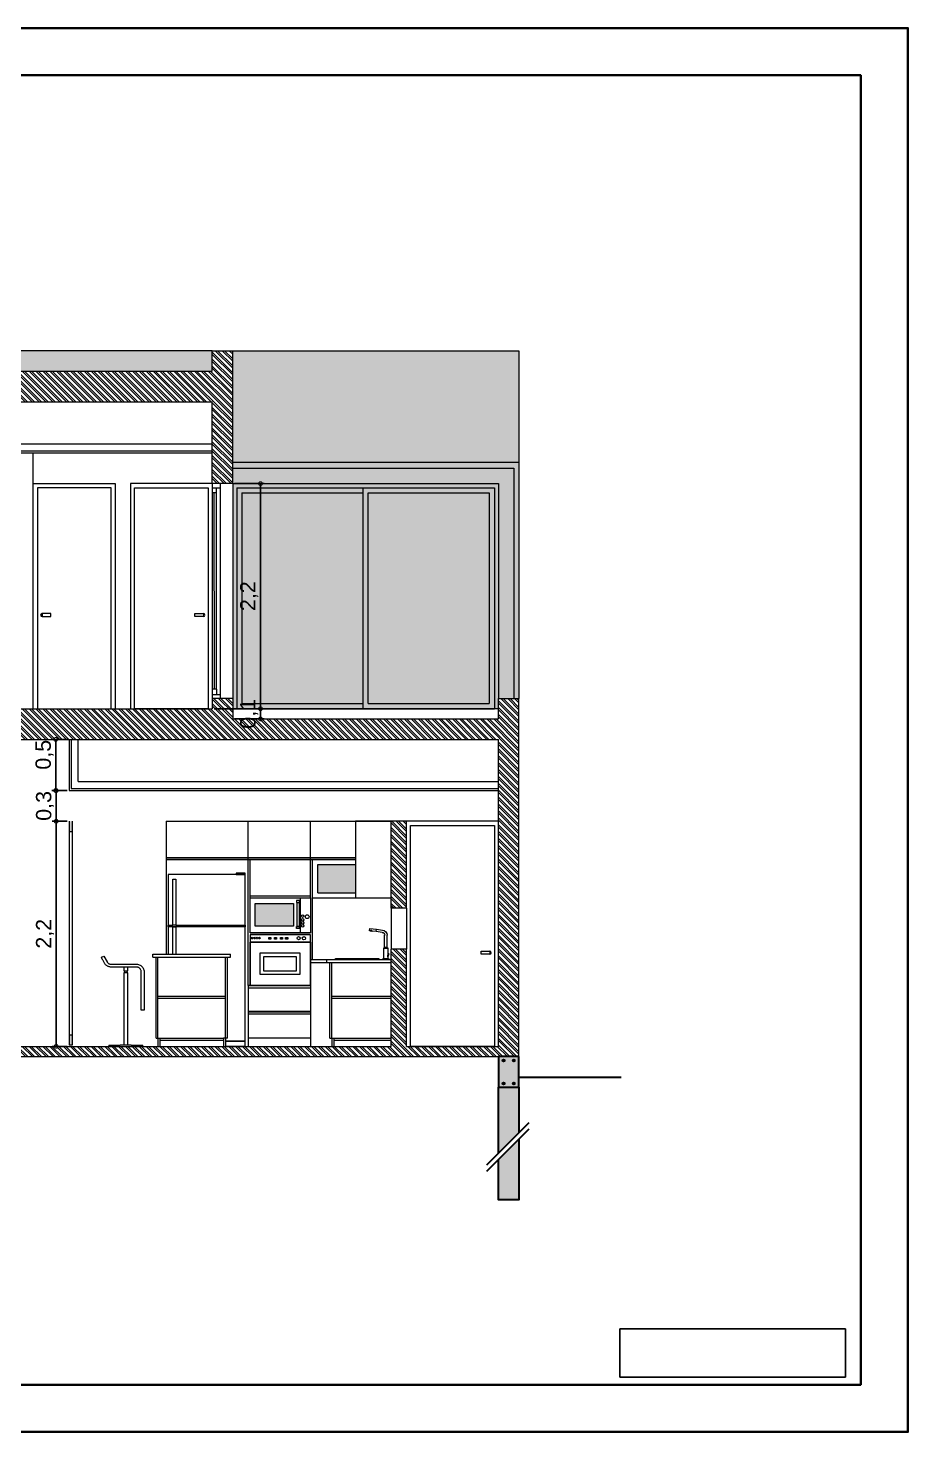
# Model space of a CAD drawing. Header units: millimetres. Extents: x 2502.5 to 2587.5, y 1451 to 1547.9.
# Drawn here: x 2561.3 to 2569.9, y 1506.12 to 1519.85 of the extents above; entities that cross this region are included whole.
import ezdxf
from ezdxf.lldxf.tags import DXFTag

# ---------------------------------------------------------------- set-up
doc = ezdxf.new("R2010")
doc.units = ezdxf.units.MM
for name, color, linetype, lineweight in [('0.09', 6, 'Continuous', 9), ('02_CIVIL_EXIST', 250, 'Continuous', 30), ('03_CIVIL EXIST A DECLARAR', 6, 'Continuous', 15), ('06_CIVIL VISTAS GRUESA', 14, 'Continuous', 15), ('07_CIVIL VISTAS MEDIA', 143, 'Continuous', 9), ('08_CIVIL VISTAS FINO', 253, 'Continuous', 5), ('11_HATCH', 8, 'Continuous', 9), ('13_COTAS', 8, 'Continuous', 9)]:
    doc.layers.add(name, color=color, linetype=linetype, lineweight=lineweight)
doc.layers.add('HATCH', color=251, linetype='Continuous')
doc.styles.add('Swis721 BT', font='swiss.ttf')
tags = doc.linetypes.add('CENTER2', pattern=[28.575, 19.05, -3.175, 3.175, -3.175]).pattern_tags.tags
tags[10:11] = [DXFTag(74, 4), DXFTag(75, 0), DXFTag(340, '0'), DXFTag(46, 0.0), DXFTag(50, 0.0), DXFTag(44, 0.0), DXFTag(45, 0.0)]
tags[8:9] = [DXFTag(74, 4), DXFTag(75, 0), DXFTag(340, '0'), DXFTag(46, 0.0), DXFTag(50, 0.0), DXFTag(44, 0.0), DXFTag(45, 0.0)]
tags[6:7] = [DXFTag(74, 4), DXFTag(75, 0), DXFTag(340, '0'), DXFTag(46, 0.0), DXFTag(50, 0.0), DXFTag(44, 0.0), DXFTag(45, 0.0)]
tags[4:5] = [DXFTag(74, 4), DXFTag(75, 0), DXFTag(340, '0'), DXFTag(46, 0.0), DXFTag(50, 0.0), DXFTag(44, 0.0), DXFTag(45, 0.0)]
doc.dimstyles.new('ISO-23', dxfattribs={"dimscale": 0.03, "dimtxt": 5, "dimasz": 2.5, "dimexe": 1.25, "dimexo": 0.625, "dimtad": 1, "dimtxsty": 'Swis721 BT', "dimblk": 'DOTSMALL', "dimcen": 2.5, "dimclrt": 150, "dimadec": 0, "dimazin": 0, "dimtfac": 1, "dimtmove": 0, "dimatfit": 3, "dimfxl": 0, "dimarcsym": 0})
picture_1 = doc.add_image_def('image1.png', size_in_pixel=(2031, 433))

# ---------------------------------------------------------------- blocks, each defined once
blk = doc.blocks.new('cl24-c')
for p, q in [((10.164, 1.207), (10.164, 1.243)), ((10.206, 1.243), (10.206, 1.207)), ((10.166, 1.206), (10.164, 1.207)), ((10.164, 1.185), (10.165, 1.185)), ((10.164, 0.481), (10.164, 1.185)), ((10.165, 1.185), (10.166, 1.185)), ((10.205, 1.206), (10.166, 1.206)), ((10.166, 1.185), (10.205, 1.185)), ((10.172, 1.185), (10.172, 1.206)), ((10.199, 1.206), (10.199, 1.185)), ((10.206, 1.207), (10.205, 1.206)), ((10.205, 1.185), (10.206, 1.184)), ((10.206, 1.207), (10.206, 1.207)), ((10.206, 1.184), (10.206, 0.481)), ((10.132, 0.479), (10.163, 0.479)), ((10.163, 0.479), (10.164, 0.481)), ((10.163, 0.479), (10.24, 0.479)), ((10.206, 0.481), (10.208, 0.479))]:
    blk.add_line(p, q)
blk.add_lwpolyline([(10.374, 1.258), (10.379, 1.262), (10.383, 1.266), (10.387, 1.271), (10.391, 1.276), (10.394, 1.281), (10.398, 1.289), (10.401, 1.295), (10.404, 1.301), (10.407, 1.306), (10.41, 1.311), (10.412, 1.316), (10.415, 1.321), (10.417, 1.324), (10.419, 1.328), (10.42, 1.331), (10.421, 1.333), (10.422, 1.335), (10.423, 1.336), (10.423, 1.336), (10.423, 1.338), (10.399, 1.351), (10.369, 1.294), (10.367, 1.291), (10.365, 1.288), (10.362, 1.285), (10.36, 1.283), (10.357, 1.28), (10.354, 1.278), (10.351, 1.276), (10.348, 1.275), (10.344, 1.273), (10.341, 1.272), (10.337, 1.271), (10.333, 1.271), (10.33, 1.271), (10.081, 1.271), (10.071, 1.27), (10.062, 1.269), (10.054, 1.266), (10.046, 1.262), (10.038, 1.257), (10.031, 1.252), (10.025, 1.246), (10.02, 1.239), (10.015, 1.231), (10.011, 1.223), (10.009, 1.215), (10.007, 1.206), (10.006, 1.196), (10.006, 0.884), (10.006, 0.82), (10.007, 0.82), (10.034, 0.82), (10.035, 0.82), (10.035, 0.884), (10.035, 1.196), (10.035, 1.202), (10.036, 1.208), (10.038, 1.213), (10.04, 1.218), (10.043, 1.223), (10.046, 1.227), (10.05, 1.231), (10.054, 1.234), (10.059, 1.237), (10.064, 1.239), (10.069, 1.241), (10.075, 1.242), (10.081, 1.243), (10.33, 1.243), (10.336, 1.243), (10.342, 1.244), (10.348, 1.245), (10.353, 1.247), (10.359, 1.249), (10.364, 1.251), (10.369, 1.254)], close=True)
for points in [[(10.351, 0.479), (10.352, 0.478), (10.352, 0.468), (10.351, 0.467), (10.02, 0.467), (10.019, 0.468), (10.019, 0.478), (10.02, 0.479)], [(10.132, 0.479), (10.02, 0.479)], [(10.351, 0.479), (10.24, 0.479)]]:
    blk.add_lwpolyline(points)
blk = doc.blocks.new('bn29-14')
at = {"linetype": 'Continuous'}
for p, q in [((3.022, 2.205), (2.964, 2.198)), ((3.087, 2.213), (3.022, 2.205)), ((3.025, 2.182), (3.022, 2.205)), ((3.025, 2.182), (3.022, 2.205)), ((3.09, 2.191), (3.088, 2.212)), ((2.919, 2.147), (2.919, 2.03)), ((2.942, 2.03), (2.942, 2.147)), ((2.967, 2.175), (3.025, 2.182)), ((3.025, 2.182), (3.063, 2.187)), ((3.063, 2.187), (3.063, 2.184)), ((3.063, 2.184), (3.064, 2.183)), ((3.064, 2.183), (3.082, 2.186)), ((3.076, 2.189), (3.07, 2.188)), ((3.07, 2.184), (3.07, 2.188)), ((3.076, 2.185), (3.076, 2.189)), ((3.082, 2.186), (3.083, 2.186)), ((3.083, 2.189), (3.09, 2.19)), ((3.083, 2.186), (3.083, 2.189)), ((2.904, 1.956), (2.91, 1.936)), ((2.91, 1.949), (2.908, 1.957)), ((2.95, 2.021), (2.91, 2.021)), ((2.91, 2.021), (2.91, 1.99)), ((2.91, 1.99), (2.91, 1.951)), ((2.91, 1.934), (2.91, 1.92)), ((2.915, 2.028), (2.915, 2.027)), ((2.915, 2.027), (2.915, 2.026)), ((2.915, 2.026), (2.915, 2.022)), ((2.945, 2.022), (2.915, 2.022)), ((2.945, 2.029), (2.916, 2.029)), ((2.916, 2.022), (2.916, 2.021)), ((2.942, 2.03), (2.919, 2.03)), ((2.92, 2.03), (2.919, 2.029)), ((2.919, 2.029), (2.919, 2.029)), ((2.942, 2.029), (2.941, 2.03)), ((2.942, 2.029), (2.942, 2.029)), ((2.945, 2.022), (2.945, 2.028)), ((2.945, 2.021), (2.945, 2.022)), ((2.95, 1.99), (2.95, 2.021)), ((2.95, 1.92), (2.95, 1.99)), ((2.9, 1.916), (2.9, 1.91)), ((2.9, 1.91), (2.96, 1.91)), ((2.96, 1.916), (2.901, 1.916)), ((2.905, 1.92), (2.905, 1.917)), ((2.955, 1.92), (2.906, 1.92)), ((2.955, 1.917), (2.955, 1.92)), ((2.96, 1.91), (2.96, 1.916))]:
    blk.add_line(p, q, dxfattribs=at)
at = {"linetype": 'CENTER2'}
blk.add_line((2.95, 1.91), (2.91, 1.91), dxfattribs=at)
at = {"linetype": 'Continuous'}
blk.add_circle((2.904, 1.961), 0.005, dxfattribs=at)
for centre, radius, start, end in [((2.97, 2.147), 0.0515, 97, 180), ((3.087, 2.212), 0.001, 7, 97), ((2.97, 2.147), 0.0285, 97, 180), ((3.089, 2.191), 0.001, 277, 7), ((2.701, 1.943), 0.21, 357.7926, 2.2075), ((2.916, 2.028), 0.0005, 90, 180), ((2.945, 2.028), 0.0005, 0, 90), ((2.901, 1.916), 0.0005, 90, 180), ((2.906, 1.92), 0.0005, 90, 180), ((2.905, 1.917), 0.0005, 270, 0), ((2.955, 1.92), 0.0005, 0, 90), ((2.956, 1.917), 0.0005, 180, 270), ((2.96, 1.916), 0.0005, 0, 90)]:
    blk.add_arc(centre, radius, start, end, dxfattribs=at)
blk.add_open_spline([(3.063, 2.187), (3.063, 2.187), (3.063, 2.187), (3.064, 2.188), (3.065, 2.189), (3.066, 2.19), (3.067, 2.191), (3.069, 2.193), (3.071, 2.194), (3.073, 2.194), (3.073, 2.194), (3.075, 2.194), (3.075, 2.193), (3.077, 2.193), (3.078, 2.192), (3.08, 2.191), (3.081, 2.19), (3.083, 2.189), (3.083, 2.189), (3.083, 2.189), (3.083, 2.189), (3.083, 2.189)], degree=3, knots=[0, 0, 0, 0, 0.0625, 0.0625, 0.125, 0.125, 0.1875, 0.1875, 0.25, 0.25, 0.28125, 0.28125, 0.3125, 0.3125, 0.375, 0.375, 0.4375, 0.4375, 0.5, 0.5, 0.5001802, 0.5001802, 0.5001802, 0.5001802], dxfattribs=at)
blk = doc.blocks.new('_DotSmall')
at = {"color": 0, "linetype": 'ByBlock', "const_width": 0.5}
blk.add_lwpolyline([(-0.0625, 0, 1), (0.0625, 0, 1)], format="xyb", close=True, dxfattribs=at)
blk = doc.blocks.new('*D237')
at = {"layer": '13_COTAS', "color": 0, "lineweight": -2}
for p, q in [((2561.68, 1512.093), (2561.534, 1512.093)), ((2561.572, 1512.093), (2561.572, 1509.893)), ((2561.68, 1509.893), (2561.534, 1509.893))]:
    blk.add_line(p, q, dxfattribs=at)
at = {"layer": 'Defpoints', "color": 0}
for p in [(2561.698, 1512.093), (2561.572, 1509.893), (2561.698, 1509.893)]:
    blk.add_point(p, dxfattribs=at)
at = {"layer": '13_COTAS', "color": 0, "lineweight": -2, "xscale": 0.075, "yscale": 0.075, "zscale": 0.075}
for p, rotation in [((2561.572, 1512.093), 90), ((2561.572, 1509.893), 270)]:
    blk.add_blockref('_DotSmall', p, dxfattribs=dict(at, rotation=rotation))
at = {"layer": '13_COTAS', "color": 150, "insert": (2561.463, 1510.993), "char_height": 0.15, "attachment_point": 5, "rotation": 90, "style": 'Swis721 BT'}
blk.add_mtext('2,2', dxfattribs=at)
blk = doc.blocks.new('*D238')
at = {"layer": '13_COTAS', "color": 0, "lineweight": -2}
for p, q in [((2561.68, 1512.893), (2561.53, 1512.893)), ((2561.567, 1512.393), (2561.567, 1512.893)), ((2561.68, 1512.393), (2561.53, 1512.393))]:
    blk.add_line(p, q, dxfattribs=at)
at = {"layer": 'Defpoints', "color": 0}
for p in [(2561.567, 1512.893), (2561.698, 1512.893), (2561.698, 1512.393)]:
    blk.add_point(p, dxfattribs=at)
at = {"layer": '13_COTAS', "color": 0, "lineweight": -2, "xscale": 0.075, "yscale": 0.075, "zscale": 0.075}
for p, rotation in [((2561.567, 1512.893), 90), ((2561.567, 1512.393), 270)]:
    blk.add_blockref('_DotSmall', p, dxfattribs=dict(at, rotation=rotation))
at = {"layer": '13_COTAS', "color": 150, "insert": (2561.458, 1512.743), "char_height": 0.15, "attachment_point": 5, "rotation": 90, "style": 'Swis721 BT'}
blk.add_mtext('0,5', dxfattribs=at)
blk = doc.blocks.new('*D304')
at = {"layer": '13_COTAS', "color": 0, "lineweight": -2}
for p, q in [((2561.68, 1512.393), (2561.534, 1512.393)), ((2561.572, 1512.093), (2561.572, 1512.393)), ((2561.68, 1512.093), (2561.534, 1512.093))]:
    blk.add_line(p, q, dxfattribs=at)
at = {"layer": 'Defpoints', "color": 0}
for p in [(2561.572, 1512.393), (2561.698, 1512.393), (2561.698, 1512.093)]:
    blk.add_point(p, dxfattribs=at)
at = {"layer": '13_COTAS', "color": 0, "lineweight": -2, "xscale": 0.075, "yscale": 0.075, "zscale": 0.075}
for p, rotation in [((2561.572, 1512.393), 90), ((2561.572, 1512.093), 270)]:
    blk.add_blockref('_DotSmall', p, dxfattribs=dict(at, rotation=rotation))
at = {"layer": '13_COTAS', "color": 150, "insert": (2561.463, 1512.243), "char_height": 0.15, "attachment_point": 5, "rotation": 90, "style": 'Swis721 BT'}
blk.add_mtext('0,3', dxfattribs=at)
blk = doc.blocks.new('*D306')
at = {"layer": '13_COTAS', "color": 0, "lineweight": -2}
for p, q in [((2563.117, 1513.193), (2563.607, 1513.193)), ((2563.317, 1513.093), (2563.607, 1513.093)), ((2563.57, 1513.193), (2563.57, 1513.093))]:
    blk.add_line(p, q, dxfattribs=at)
at = {"layer": 'Defpoints', "color": 0}
for p in [(2563.098, 1513.193), (2563.298, 1513.093), (2563.57, 1513.093)]:
    blk.add_point(p, dxfattribs=at)
at = {"layer": '13_COTAS', "color": 0, "lineweight": -2, "xscale": 0.075, "yscale": 0.075, "zscale": 0.075}
for p, rotation in [((2563.57, 1513.193), 90), ((2563.57, 1513.093), 270)]:
    blk.add_blockref('_DotSmall', p, dxfattribs=dict(at, rotation=rotation))
at = {"layer": '13_COTAS', "color": 150, "insert": (2563.46, 1513.143), "char_height": 0.15, "attachment_point": 5, "rotation": 90, "style": 'Swis721 BT'}
blk.add_mtext('0,1', dxfattribs=at)
blk = doc.blocks.new('*D307')
at = {"layer": '13_COTAS', "color": 0, "lineweight": -2}
for p, q in [((2563.317, 1515.393), (2563.607, 1515.393)), ((2563.57, 1513.193), (2563.57, 1515.393)), ((2563.357, 1513.193), (2563.607, 1513.193))]:
    blk.add_line(p, q, dxfattribs=at)
at = {"layer": 'Defpoints', "color": 0}
for p in [(2563.298, 1515.393), (2563.57, 1515.393), (2563.338, 1513.193)]:
    blk.add_point(p, dxfattribs=at)
at = {"layer": '13_COTAS', "color": 0, "lineweight": -2, "xscale": 0.075, "yscale": 0.075, "zscale": 0.075}
for p, rotation in [((2563.57, 1515.393), 90), ((2563.57, 1513.193), 270)]:
    blk.add_blockref('_DotSmall', p, dxfattribs=dict(at, rotation=rotation))
at = {"layer": '13_COTAS', "color": 150, "insert": (2563.46, 1514.293), "char_height": 0.15, "attachment_point": 5, "rotation": 90, "style": 'Swis721 BT'}
blk.add_mtext('2,2', dxfattribs=at)

msp = doc.modelspace()

# ---------------------------------------------------------------- hatches: boundary and pattern name
at = {"layer": '0.09'}
h = msp.add_hatch(dxfattribs=at)
h.set_pattern_fill('ANSI32', color=18, scale=0.005, angle=-90)
h.paths.add_polyline_path([(2563.298, 1516.692), (2563.098, 1516.692), (2563.098, 1516.493), (2555.298, 1516.493), (2555.298, 1516.693), (2555.098, 1516.693), (2555.098, 1509.793), (2555.298, 1509.793), (2565.898, 1509.793), (2566.098, 1509.793), (2566.098, 1513.293), (2565.898, 1513.293), (2565.898, 1513.093), (2563.298, 1513.093), (2563.298, 1513.293), (2563.098, 1513.293), (2563.098, 1513.193), (2558.298, 1513.193), (2558.298, 1512.893), (2565.898, 1512.893), (2565.898, 1509.893), (2564.998, 1509.893), (2564.998, 1510.843), (2564.848, 1510.843), (2564.848, 1509.893), (2555.298, 1509.893), (2555.298, 1512.893), (2555.298, 1516.193), (2563.098, 1516.193), (2563.098, 1515.393), (2563.298, 1515.393)])
h = msp.add_hatch(dxfattribs=at)
h.set_pattern_fill('ANSI32', color=18, scale=0.005, angle=-90)
h.paths.add_polyline_path([(2564.998, 1512.093), (2564.848, 1512.093), (2564.848, 1511.343), (2564.848, 1511.243), (2564.998, 1511.243)])
at = {"layer": '03_CIVIL EXIST A DECLARAR'}
h = msp.add_hatch(color=251, dxfattribs=at)
h.dxf.hatch_style = 1
h.paths.add_polyline_path([(2566.098, 1515.603), (2563.298, 1515.603), (2563.298, 1515.543), (2566.048, 1515.543), (2566.048, 1513.293), (2566.098, 1513.293)])
h = msp.add_hatch(color=251, dxfattribs=at)
h.dxf.hatch_style = 1
h.paths.add_polyline_path([(2563.388, 1515.303), (2564.573, 1515.303), (2564.573, 1515.353), (2563.338, 1515.353), (2563.338, 1513.193), (2564.573, 1513.193), (2564.573, 1513.243), (2563.388, 1513.243)], flags=17)
h.paths.add_polyline_path([(2565.858, 1515.353), (2564.573, 1515.353), (2564.573, 1515.303), (2564.573, 1513.193), (2565.858, 1513.193)], flags=17)
h.paths.add_polyline_path([(2565.808, 1515.303), (2565.808, 1513.243), (2564.623, 1513.243), (2564.623, 1515.303)], flags=16)
h.paths.add_polyline_path([(2565.898, 1515.393), (2563.298, 1515.393), (2563.298, 1513.293), (2563.298, 1513.193), (2563.338, 1513.193), (2563.338, 1515.353), (2565.858, 1515.353), (2565.858, 1513.193), (2565.898, 1513.193), (2565.898, 1513.293)])
h = msp.add_hatch(color=18, dxfattribs=at)
h.dxf.hatch_style = 1
h.paths.add_polyline_path([(2561.728, 1512.093), (2561.698, 1512.093), (2561.698, 1511.993), (2561.728, 1511.993)])
h.paths.add_polyline_path([(2561.728, 1510.003), (2561.698, 1510.003), (2561.698, 1509.903), (2561.728, 1509.903)])
at = {"layer": '07_CIVIL VISTAS MEDIA'}
h = msp.add_hatch(color=252, dxfattribs=at)
h.dxf.hatch_style = 1
h.paths.add_polyline_path([(2564.13, 1511.669), (2564.13, 1511.393), (2564.498, 1511.393), (2564.498, 1511.669)])
h = msp.add_hatch(color=252, dxfattribs=at)
h.dxf.hatch_style = 1
h.paths.add_polyline_path([(2563.519, 1511.289), (2563.519, 1511.067), (2563.893, 1511.067), (2563.893, 1511.289)])
at = {"layer": '11_HATCH'}
h = msp.add_hatch(color=143, dxfattribs=at)
h.dxf.hatch_style = 1
h.paths.add_polyline_path([(2564.623, 1513.243), (2565.808, 1513.243), (2565.808, 1515.303), (2564.623, 1515.303)])
h.paths.add_polyline_path([(2564.573, 1515.303), (2563.388, 1515.303), (2563.388, 1513.243), (2564.573, 1513.243)])
h.paths.add_polyline_path([(2567.607, 1512.979), (2567.607, 1513.341), (2567.282, 1513.341), (2567.282, 1512.979)], flags=9)
h.paths.add_polyline_path([(2567.607, 1514.113), (2567.607, 1514.474), (2567.282, 1514.474), (2567.282, 1514.113)], flags=9)
at = {"layer": '13_COTAS'}
h = msp.add_hatch(color=250, dxfattribs=at)
h.dxf.hatch_style = 1
h.paths.add_polyline_path([(2566.098, 1509.793), (2565.898, 1509.793), (2565.898, 1509.493), (2566.098, 1509.493)])
h.paths.add_polyline_path([(2566.058, 1509.53, -1), (2566.038, 1509.53, -1)], flags=16)
h.paths.add_polyline_path([(2566.038, 1509.755, -1), (2566.058, 1509.755, -1)], flags=16)
h.paths.add_polyline_path([(2565.958, 1509.53, -1), (2565.938, 1509.53, -1)], flags=16)
h.paths.add_polyline_path([(2565.938, 1509.755, -1), (2565.958, 1509.755, -1)], flags=16)
h.paths.add_polyline_path([(2555.098, 1508.851), (2555.298, 1509.051), (2555.298, 1509.493), (2555.098, 1509.493)])
h.paths.add_polyline_path([(2555.298, 1508.988), (2555.098, 1508.788), (2555.098, 1508.393), (2555.298, 1508.393)], flags=17)
h.paths.add_polyline_path([(2566.098, 1508.988), (2565.898, 1508.788), (2565.898, 1508.393), (2566.098, 1508.393)])
h.paths.add_polyline_path([(2566.098, 1509.493), (2565.898, 1509.493), (2565.898, 1508.851), (2566.098, 1509.051)])
h.paths.add_polyline_path([(2555.298, 1508.988), (2555.298, 1508.393), (2555.098, 1508.393), (2555.098, 1508.788)], flags=17)
h.paths.add_polyline_path([(2555.238, 1509.53, -1), (2555.258, 1509.53, -1)])
h.paths.add_polyline_path([(2555.238, 1509.755, -1), (2555.258, 1509.755, -1)])
h.paths.add_polyline_path([(2555.138, 1509.53, -1), (2555.158, 1509.53, -1)])
h.paths.add_polyline_path([(2551.752, 1518.637), (2553.452, 1518.637), (2553.452, 1519.437), (2551.752, 1519.437)], flags=9)
at = {"layer": 'HATCH'}
h = msp.add_hatch(color=37, dxfattribs=at)
h.dxf.hatch_style = 1
h.paths.add_polyline_path([(2563.098, 1516.693), (2555.298, 1516.693), (2555.298, 1516.493), (2563.098, 1516.493)])
h = msp.add_hatch(color=37, dxfattribs=at)
h.dxf.hatch_style = 1
h.paths.add_polyline_path([(2566.098, 1516.692), (2563.298, 1516.692), (2563.298, 1515.603), (2566.098, 1515.603)])
h.paths.add_polyline_path([(2566.048, 1515.543), (2563.298, 1515.543), (2563.298, 1515.393), (2565.898, 1515.393), (2565.898, 1513.293), (2566.048, 1513.293)])

# ---------------------------------------------------------------- linework, layer by layer
at = {"layer": '02_CIVIL_EXIST'}
for p, q in [((2566.098, 1509.593), (2567.098, 1509.593)), ((2565.782, 1508.735), (2566.197, 1509.15)), ((2565.782, 1508.672), (2566.197, 1509.087))]:
    msp.add_line(p, q, dxfattribs=at)
at = {"layer": '02_CIVIL_EXIST', "lineweight": 40}
for points in [[(2550.498, 1519.846), (2569.902, 1519.846), (2569.902, 1506.124), (2550.498, 1506.124)], [(2551.653, 1519.384), (2569.44, 1519.384), (2569.44, 1506.586), (2551.653, 1506.586)]]:
    msp.add_lwpolyline(points, close=True, dxfattribs=at)
at = {"layer": '02_CIVIL_EXIST'}
msp.add_lwpolyline([(2566.098, 1509.793), (2565.898, 1509.793), (2565.898, 1509.493), (2566.098, 1509.493)], close=True, dxfattribs=at)
for points in [[(2565.898, 1508.851), (2565.898, 1509.493), (2566.098, 1509.493), (2566.098, 1509.051)], [(2566.098, 1508.988), (2566.098, 1508.393), (2565.898, 1508.393), (2565.898, 1508.788)]]:
    msp.add_lwpolyline(points, dxfattribs=at)
for centre in [(2565.948, 1509.755), (2566.048, 1509.755), (2565.948, 1509.53), (2566.048, 1509.53)]:
    msp.add_circle(centre, 0.01, dxfattribs=at)
at = {"layer": '03_CIVIL EXIST A DECLARAR'}
for p, q in [((2555.298, 1515.713), (2563.098, 1515.713)), ((2555.298, 1515.693), (2563.098, 1515.693)), ((2561.348, 1513.193), (2561.348, 1515.693)), ((2563.298, 1515.603), (2566.098, 1515.603)), ((2563.298, 1515.543), (2566.048, 1515.543)), ((2566.048, 1515.543), (2566.048, 1513.293)), ((2566.098, 1515.603), (2566.098, 1513.293)), ((2563.098, 1515.393), (2563.098, 1513.293)), ((2563.178, 1513.293), (2563.178, 1515.393)), ((2563.178, 1515.353), (2563.178, 1515.393)), ((2563.298, 1515.393), (2563.298, 1513.293)), ((2563.098, 1515.353), (2563.178, 1515.353)), ((2563.138, 1515.303), (2563.098, 1515.302)), ((2563.119, 1513.383), (2563.118, 1515.302)), ((2563.138, 1515.353), (2563.138, 1515.303)), ((2563.138, 1515.303), (2563.138, 1513.383)), ((2563.139, 1513.383), (2563.099, 1513.383)), ((2563.139, 1513.383), (2563.139, 1513.333)), ((2563.098, 1513.333), (2563.178, 1513.333)), ((2563.338, 1513.193), (2565.858, 1513.193)), ((2561.698, 1512.893), (2561.698, 1512.393)), ((2561.718, 1512.893), (2561.718, 1512.413)), ((2561.698, 1512.393), (2565.898, 1512.393)), ((2561.718, 1512.413), (2565.898, 1512.413)), ((2561.698, 1512.093), (2561.698, 1509.903)), ((2561.698, 1511.993), (2561.728, 1511.993)), ((2561.728, 1512.093), (2561.728, 1509.903)), ((2564.848, 1511.243), (2564.848, 1510.843)), ((2564.998, 1511.243), (2564.998, 1510.843)), ((2562.517, 1510.793), (2563.277, 1510.793)), ((2562.517, 1510.763), (2562.517, 1510.793)), ((2562.517, 1510.763), (2563.277, 1510.763)), ((2562.548, 1509.973), (2562.548, 1510.763)), ((2562.567, 1509.973), (2562.567, 1510.763)), ((2563.228, 1509.973), (2563.228, 1510.763)), ((2563.248, 1509.973), (2563.248, 1510.763)), ((2563.277, 1510.763), (2563.277, 1510.793)), ((2564.218, 1510.743), (2564.848, 1510.743)), ((2564.218, 1510.713), (2564.218, 1510.743)), ((2564.305, 1510.743), (2564.305, 1510.753)), ((2564.305, 1510.753), (2564.726, 1510.753)), ((2564.218, 1510.713), (2564.848, 1510.713)), ((2564.248, 1509.973), (2564.248, 1510.713)), ((2564.268, 1509.973), (2564.268, 1510.713)), ((2562.567, 1510.383), (2563.228, 1510.383)), ((2562.567, 1510.363), (2563.228, 1510.363)), ((2564.268, 1510.383), (2564.848, 1510.383)), ((2564.268, 1510.363), (2564.848, 1510.363)), ((2561.728, 1510.003), (2561.698, 1510.003)), ((2562.548, 1509.973), (2562.587, 1509.973)), ((2562.567, 1509.973), (2562.567, 1509.893)), ((2562.587, 1509.973), (2562.587, 1509.893)), ((2562.587, 1509.973), (2563.208, 1509.973)), ((2562.587, 1509.953), (2563.208, 1509.953)), ((2563.248, 1509.973), (2563.208, 1509.973)), ((2563.208, 1509.973), (2563.208, 1509.893)), ((2563.228, 1509.973), (2563.228, 1509.893)), ((2564.248, 1509.973), (2564.268, 1509.973)), ((2564.268, 1509.973), (2564.268, 1509.893)), ((2564.268, 1509.973), (2564.848, 1509.973)), ((2564.288, 1509.973), (2564.288, 1509.893)), ((2564.288, 1509.953), (2564.848, 1509.953)), ((2561.728, 1509.903), (2561.698, 1509.903))]:
    msp.add_line(p, q, dxfattribs=at)
msp.add_lwpolyline([(2564.848, 1512.093), (2564.498, 1512.093), (2564.498, 1511.343), (2564.848, 1511.343)], close=True, dxfattribs=at)
at = {"layer": '06_CIVIL VISTAS GRUESA'}
for p, q in [((2563.098, 1516.493), (2563.098, 1516.692)), ((2563.098, 1516.692), (2563.298, 1516.692)), ((2563.298, 1515.393), (2563.298, 1516.693)), ((2555.298, 1516.493), (2563.098, 1516.493)), ((2555.298, 1516.193), (2563.098, 1516.193)), ((2563.098, 1515.393), (2563.098, 1516.193)), ((2563.298, 1515.393), (2563.098, 1515.393)), ((2563.098, 1513.293), (2563.098, 1513.293)), ((2563.298, 1513.293), (2563.098, 1513.293)), ((2563.098, 1513.293), (2563.098, 1513.193)), ((2563.298, 1513.293), (2563.298, 1513.093)), ((2565.898, 1513.093), (2565.898, 1513.293)), ((2565.898, 1513.293), (2566.098, 1513.293)), ((2566.098, 1509.793), (2566.098, 1513.293)), ((2558.298, 1513.193), (2563.098, 1513.193)), ((2563.298, 1513.153), (2563.298, 1513.153)), ((2563.298, 1513.093), (2565.898, 1513.093)), ((2558.298, 1512.893), (2565.898, 1512.893)), ((2565.898, 1509.893), (2565.898, 1512.893)), ((2564.848, 1511.243), (2564.848, 1512.093)), ((2564.998, 1512.093), (2564.848, 1512.093)), ((2564.998, 1511.243), (2564.998, 1512.093)), ((2564.998, 1511.243), (2564.848, 1511.243)), ((2564.848, 1509.893), (2564.848, 1510.843)), ((2564.998, 1510.843), (2564.848, 1510.843)), ((2564.998, 1509.893), (2564.998, 1510.843)), ((2555.298, 1509.893), (2564.848, 1509.893)), ((2555.298, 1509.793), (2565.898, 1509.793)), ((2564.998, 1509.893), (2565.898, 1509.893))]:
    msp.add_line(p, q, dxfattribs=at)
at = {"layer": '07_CIVIL VISTAS MEDIA'}
for p, q in [((2563.298, 1516.692), (2566.098, 1516.692)), ((2566.098, 1516.692), (2566.098, 1515.603)), ((2561.348, 1515.393), (2562.148, 1515.393)), ((2562.148, 1515.393), (2562.148, 1513.193)), ((2562.298, 1515.393), (2562.298, 1513.193)), ((2563.098, 1515.393), (2562.298, 1515.393)), ((2563.298, 1515.393), (2565.898, 1515.393)), ((2565.898, 1515.393), (2565.898, 1513.293)), ((2561.519, 1514.123), (2561.434, 1514.123)), ((2561.434, 1514.123), (2561.434, 1514.093)), ((2561.434, 1514.093), (2561.519, 1514.093)), ((2561.519, 1514.093), (2561.519, 1514.123)), ((2562.927, 1514.093), (2562.927, 1514.123)), ((2562.927, 1514.123), (2563.012, 1514.123)), ((2563.012, 1514.093), (2562.927, 1514.093)), ((2563.012, 1514.123), (2563.012, 1514.093)), ((2565.898, 1513.193), (2563.298, 1513.193)), ((2562.648, 1512.093), (2562.648, 1510.793)), ((2562.648, 1512.093), (2564.848, 1512.093)), ((2563.448, 1511.718), (2563.448, 1512.093)), ((2564.06, 1511.718), (2564.06, 1512.093)), ((2565.898, 1512.093), (2564.998, 1512.093)), ((2562.648, 1511.738), (2563.448, 1511.738)), ((2562.648, 1511.723), (2563.448, 1511.723)), ((2562.648, 1511.718), (2563.448, 1511.718)), ((2563.448, 1511.738), (2564.498, 1511.738)), ((2563.448, 1511.723), (2564.498, 1511.723)), ((2563.448, 1510.488), (2563.448, 1511.718)), ((2563.448, 1511.718), (2564.498, 1511.718)), ((2563.468, 1511.343), (2563.468, 1511.718)), ((2564.048, 1511.718), (2564.498, 1511.718)), ((2564.059, 1511.343), (2564.06, 1511.718)), ((2564.08, 1510.743), (2564.08, 1511.718)), ((2564.13, 1511.393), (2564.13, 1511.669)), ((2564.13, 1511.669), (2564.498, 1511.669)), ((2563.448, 1511.363), (2563.448, 1511.363)), ((2563.468, 1511.363), (2564.059, 1511.363)), ((2564.08, 1511.343), (2564.498, 1511.343)), ((2564.13, 1511.393), (2564.498, 1511.393)), ((2564.498, 1511.343), (2564.848, 1511.343)), ((2563.468, 1511.002), (2564.06, 1511.002)), ((2563.468, 1510.982), (2563.468, 1510.488)), ((2564.06, 1510.982), (2563.468, 1510.982)), ((2564.06, 1510.911), (2563.468, 1510.911)), ((2563.563, 1510.944), (2563.563, 1510.959)), ((2563.831, 1510.94), (2563.831, 1510.957)), ((2564.06, 1510.488), (2564.06, 1510.982)), ((2564.06, 1510.488), (2564.06, 1510.982)), ((2564.06, 1510.743), (2564.218, 1510.743)), ((2564.726, 1510.753), (2564.726, 1510.743)), ((2565.727, 1510.793), (2565.727, 1510.823)), ((2565.727, 1510.823), (2565.812, 1510.823)), ((2565.812, 1510.793), (2565.727, 1510.793)), ((2565.812, 1510.823), (2565.812, 1510.793)), ((2564.06, 1510.713), (2564.218, 1510.713)), ((2564.06, 1510.693), (2564.06, 1509.893)), ((2563.448, 1510.488), (2563.448, 1509.893)), ((2564.06, 1510.488), (2563.448, 1510.488)), ((2564.06, 1510.483), (2563.448, 1510.483)), ((2564.06, 1510.463), (2563.448, 1510.463)), ((2563.468, 1510.488), (2564.06, 1510.488)), ((2563.468, 1510.488), (2564.06, 1510.488)), ((2563.468, 1510.488), (2564.06, 1510.488)), ((2564.06, 1510.232), (2563.448, 1510.232)), ((2564.06, 1510.227), (2563.448, 1510.227)), ((2564.06, 1510.207), (2563.448, 1510.207)), ((2564.06, 1509.973), (2563.448, 1509.973))]:
    msp.add_line(p, q, dxfattribs=at)
for points in [[(2562.108, 1515.353), (2561.388, 1515.353), (2561.388, 1513.193), (2562.108, 1513.193)], [(2562.338, 1515.353), (2563.058, 1515.353), (2563.058, 1513.193), (2562.338, 1513.193)], [(2565.038, 1512.053), (2565.858, 1512.053), (2565.858, 1509.893), (2565.038, 1509.893)], [(2563.419, 1511.573), (2563.419, 1511.587), (2563.331, 1511.587), (2563.331, 1511.573)], [(2562.711, 1511.527), (2562.742, 1511.527), (2562.742, 1511.079), (2562.711, 1511.079)], [(2563.468, 1511.343), (2564.059, 1511.343), (2564.059, 1511.002), (2563.468, 1511.002)], [(2563.519, 1511.067), (2563.519, 1511.289), (2563.893, 1511.289), (2563.893, 1511.067)], [(2563.923, 1511.317), (2563.923, 1511.298), (2563.953, 1511.298), (2563.953, 1511.317)], [(2563.927, 1511.063), (2563.927, 1511.298), (2563.948, 1511.298), (2563.948, 1511.063)], [(2563.923, 1511.044), (2563.923, 1511.063), (2563.953, 1511.063), (2563.953, 1511.044)], [(2563.652, 1510.957), (2563.672, 1510.957), (2563.672, 1510.94), (2563.652, 1510.94)], [(2563.707, 1510.957), (2563.727, 1510.957), (2563.727, 1510.94), (2563.707, 1510.94)], [(2563.765, 1510.957), (2563.785, 1510.957), (2563.785, 1510.94), (2563.765, 1510.94)], [(2563.816, 1510.957), (2563.836, 1510.957), (2563.836, 1510.94), (2563.816, 1510.94)], [(2563.566, 1510.806), (2563.954, 1510.806), (2563.954, 1510.594), (2563.566, 1510.594)], [(2563.601, 1510.77), (2563.919, 1510.77), (2563.919, 1510.629), (2563.601, 1510.629)]]:
    msp.add_lwpolyline(points, close=True, dxfattribs=at)
for points in [[(2563.228, 1509.945), (2563.419, 1509.945), (2563.419, 1511.573), (2562.667, 1511.573)], [(2562.667, 1511.573), (2562.667, 1510.793)], [(2563.96, 1511), (2563.96, 1511.341)], [(2562.742, 1511.079), (2563.419, 1511.079), (2563.419, 1511.06), (2562.667, 1511.06), (2562.667, 1511.079), (2562.711, 1511.079)], [(2562.711, 1510.793), (2562.711, 1511.06)], [(2562.711, 1511.06), (2562.742, 1511.06), (2562.742, 1510.793)], [(2563.468, 1510.911), (2564.06, 1510.911), (2564.06, 1510.488), (2563.468, 1510.488), (2563.468, 1510.911)], [(2563.566, 1510.806), (2563.954, 1510.806), (2563.954, 1510.594), (2563.566, 1510.594), (2563.566, 1510.806)], [(2563.228, 1509.894), (2563.419, 1509.894), (2563.419, 1509.945), (2563.228, 1509.945)], [(2563.228, 1509.894), (2563.419, 1509.894), (2563.419, 1509.945), (2563.228, 1509.945)]]:
    msp.add_lwpolyline(points, dxfattribs=at)
for centre, radius in [((2563.982, 1511.166), 0.0124), ((2563.982, 1511.129), 0.0124), ((2564.027, 1511.16), 0.0184), ((2563.982, 1511.1), 0.0124), ((2563.982, 1511.071), 0.0124), ((2563.489, 1510.951), 0.00848), ((2563.513, 1510.951), 0.00848), ((2563.536, 1510.951), 0.00848), ((2563.559, 1510.951), 0.00848), ((2563.943, 1510.95), 0.0155), ((2563.995, 1510.949), 0.0163)]:
    msp.add_circle(centre, radius, dxfattribs=at)
for centre, start, end in [((2561.434, 1514.108), 90, 270), ((2563.012, 1514.108), 270, 90), ((2565.812, 1510.808), 270, 90)]:
    msp.add_arc(centre, 0.015, start, end, dxfattribs=at)
at = {"layer": '08_CIVIL VISTAS FINO'}
for p, q in [((2555.298, 1516.693), (2563.098, 1516.693)), ((2555.298, 1515.783), (2563.098, 1515.783)), ((2563.338, 1515.353), (2565.858, 1515.353)), ((2563.338, 1515.353), (2563.338, 1513.193)), ((2563.388, 1515.303), (2564.573, 1515.303)), ((2563.388, 1515.303), (2563.388, 1513.243)), ((2564.573, 1513.193), (2564.573, 1515.353)), ((2564.623, 1515.303), (2565.808, 1515.303)), ((2564.623, 1513.243), (2564.623, 1515.303)), ((2565.808, 1515.303), (2565.808, 1513.243)), ((2565.858, 1515.353), (2565.858, 1513.193)), ((2563.388, 1513.243), (2564.573, 1513.243)), ((2564.623, 1513.243), (2565.808, 1513.243)), ((2561.788, 1512.483), (2561.788, 1512.893)), ((2561.788, 1512.483), (2565.898, 1512.483))]:
    msp.add_line(p, q, dxfattribs=at)

# ---------------------------------------------------------------- block references
at = {"layer": '03_CIVIL EXIST A DECLARAR', "xscale": -1}
for name, p in [('bn29-14', (2567.726, 1508.832)), ('cl24-c', (2572.438, 1509.425))]:
    msp.add_blockref(name, p, dxfattribs=at)

# ---------------------------------------------------------------- dimensions: what is measured, and where the dimension line sits
at = {"layer": '13_COTAS'}
for base, p1, p2, picture, middle in [((2563.57, 1515.393), (2563.338, 1513.193), (2563.298, 1515.393), '*D307', (2563.46, 1514.293)), ((2561.572, 1509.893), (2561.698, 1512.093), (2561.698, 1509.893), '*D237', (2561.463, 1510.993))]:
    dim = msp.add_linear_dim(base=base, p1=p1, p2=p2, angle=90, dimstyle='ISO-23', dxfattribs=at)
    dim.commit()
    dim.dimension.update_dxf_attribs({"geometry": picture, "text_midpoint": middle})
for base, p1, p2, picture, middle in [((2563.57, 1513.093), (2563.098, 1513.193), (2563.298, 1513.093), '*D306', (2563.57, 1513.143)), ((2561.567, 1512.893), (2561.698, 1512.393), (2561.698, 1512.893), '*D238', (2561.567, 1512.743)), ((2561.572, 1512.393), (2561.698, 1512.093), (2561.698, 1512.393), '*D304', (2561.572, 1512.243))]:
    dim = msp.add_linear_dim(base=base, p1=p1, p2=p2, angle=90, dimstyle='ISO-23', dxfattribs=at)
    dim.commit()
    dim.dimension.update_dxf_attribs({"geometry": picture, "text_midpoint": middle, "dimtype": 160})

# ---------------------------------------------------------------- pictures from other files: only their frames are drawn
at = {"color": 1}
image = msp.add_image(picture_1, insert=(2567.083, 1506.661), size_in_units=(2.207, 0.471), rotation=0, dxfattribs=at)
image.dxf.flags = 15

doc.saveas('drawing.dxf')
